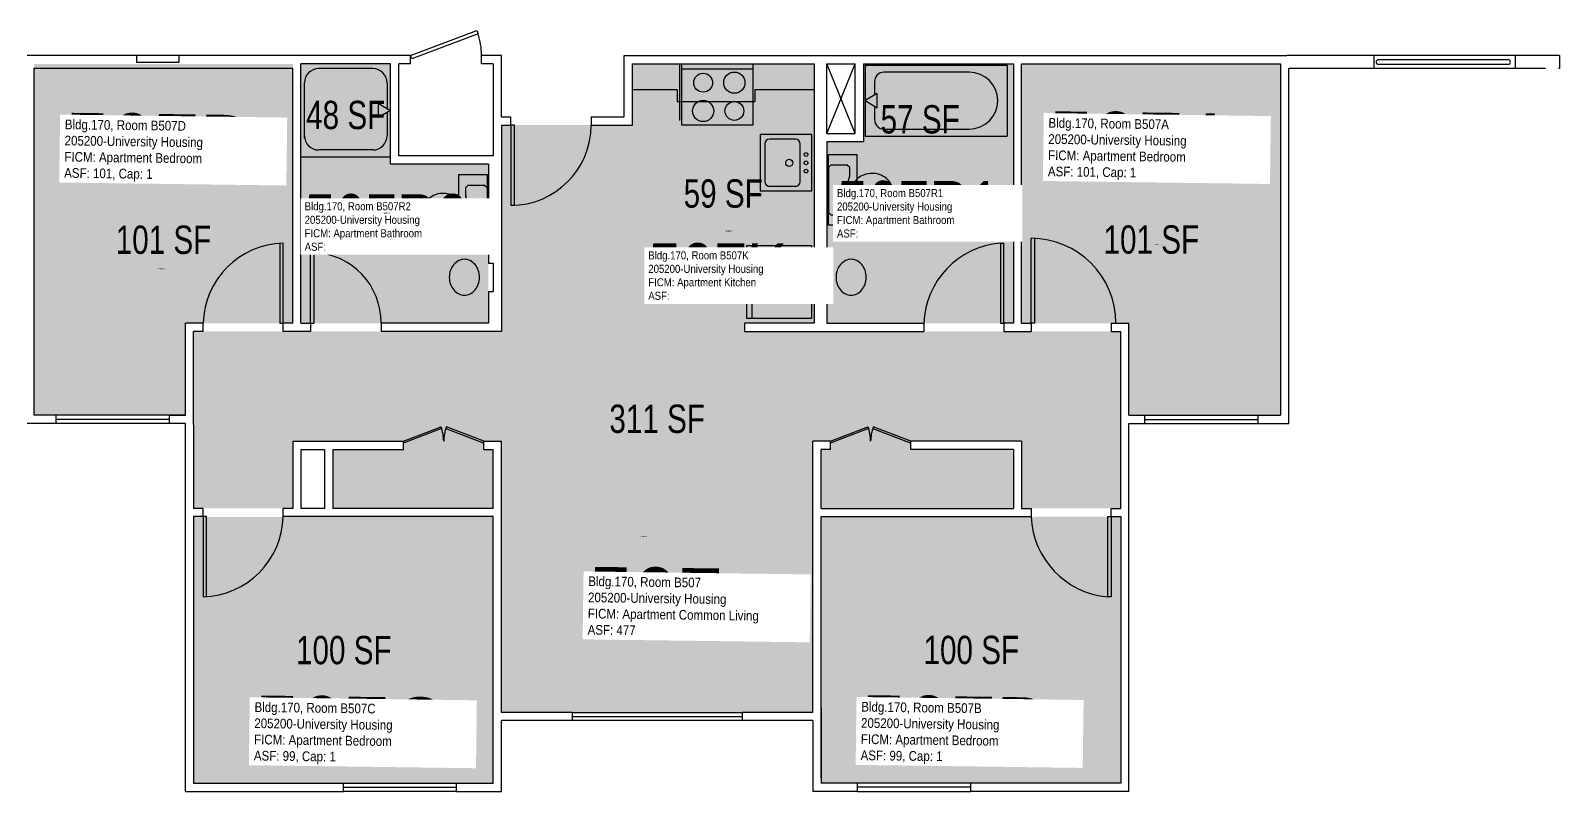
# Model space of a CAD drawing. Header units: inches. Extents: x -88 to 3164, y -85 to 1655.
# Drawn here: x 2012 to 2660, y -51 to 272 of the extents above; entities that cross this region are included whole.
import ezdxf
from ezdxf.enums import TextEntityAlignment as Align

# ---------------------------------------------------------------- set-up
doc = ezdxf.new("R2010")
doc.units = ezdxf.units.IN
doc.header["$LTSCALE"] = 10
doc.header["$MEASUREMENT"] = 0
doc.layers.get('0').update_dxf_attribs({"linetype": 'CONTINUOUS'})
for name, color, linetype in [('A-DOOR', 2, 'CONTINUOUS'), ('A-FLOR', 3, 'CONTINUOUS'), ('A-GLAZ', 1, 'CONTINUOUS'), ('A-IDEN-RNUM', 7, 'CONTINUOUS'), ('A-IDEN-SNUM', 4, 'CONTINUOUS'), ('A-IDEN-VNUM', 4, 'CONTINUOUS'), ('A-WALL', 5, 'CONTINUOUS'), ('AREA-TEXT', 3, 'CONTINUOUS'), ('Rooms-Category-Color', 7, 'CONTINUOUS'), ('Rooms-College-Color', 7, 'CONTINUOUS'), ('Rooms-Department-Color', 7, 'CONTINUOUS'), ('Rooms-Division-Color', 7, 'CONTINUOUS'), ('Rooms-Information', 7, 'CONTINUOUS')]:
    doc.layers.add(name, color=color, linetype=linetype)
doc.styles.add('CP_AREA', font='arial.ttf', dxfattribs={"height": 15})
doc.styles.add('CP_ROOMSNUMBER', font='arial.ttf', dxfattribs={"height": 1})
doc.styles.add('CP_ROOMVNUMBER', font='arial.ttf', dxfattribs={"width": 0.85, "height": 0.075})

msp = doc.modelspace()

# ---------------------------------------------------------------- hatches: boundary and pattern name
at = {"layer": 'Rooms-Category-Color', "true_color": 0x728ef3}
for points in [[(2077.98, 108.83), (2013.73, 108.82), (2013.7, 257.82), (2123.45, 257.84), (2123.47, 147.84), (2077.97, 147.83)], [(2164.85, 257.92), (2164.85, 215.42), (2206.35, 215.42), (2206.35, 147.92), (2126.85, 147.92), (2126.85, 257.92)], [(2267.35, 257.92), (2344.35, 257.92), (2344.35, 147.92), (2267.35, 147.92)], [(2365.35, 257.92), (2428.85, 257.92), (2428.85, 147.92), (2349.85, 147.92), (2349.85, 224.92), (2365.35, 224.92)], [(2432.45, 257.92), (2542.2, 257.94), (2542.23, 108.94), (2477.98, 108.93), (2477.97, 147.93), (2432.47, 147.92)], [(2081.35, 69.42), (2081.35, 144.42), (2211.85, 144.42), (2211.85, 231.92), (2267.35, 231.92), (2267.35, 147.92), (2314.87, 147.92), (2314.87, 144.42), (2474.35, 144.42), (2474.35, 69.42), (2432.35, 69.42), (2432.35, 97.92), (2385.35, 97.92), (2385.35, 94.42), (2428.85, 94.42), (2428.85, 69.42), (2347.35, 69.42), (2347.35, 94.42), (2351.35, 94.42), (2351.35, 97.92), (2343.85, 97.92), (2343.85, -17.08), (2211.85, -17.08), (2211.85, 97.92), (2204.35, 97.92), (2204.35, 94.42), (2208.35, 94.42), (2208.35, 69.42), (2140.35, 69.42), (2140.35, 94.42), (2170.35, 94.42), (2170.35, 97.92), (2123.35, 97.92), (2123.35, 69.42)], [(2208.49, 65.86), (2081.49, 65.83), (2081.52, -47.17), (2208.52, -47.14)], [(2347.49, 65.9), (2474.49, 65.93), (2474.52, -47.07), (2347.52, -47.1)]]:
    msp.add_hatch(color=171, dxfattribs=at).paths.add_polyline_path(points)
at = {"layer": 'Rooms-College-Color', "true_color": 0xadadad}
for points in [[(2077.98, 108.83), (2013.73, 108.82), (2013.7, 257.82), (2123.45, 257.84), (2123.47, 147.84), (2077.97, 147.83)], [(2164.85, 257.92), (2164.85, 215.42), (2206.35, 215.42), (2206.35, 147.92), (2126.85, 147.92), (2126.85, 257.92)], [(2267.35, 257.92), (2344.35, 257.92), (2344.35, 147.92), (2267.35, 147.92)], [(2365.35, 257.92), (2428.85, 257.92), (2428.85, 147.92), (2349.85, 147.92), (2349.85, 224.92), (2365.35, 224.92)], [(2432.45, 257.92), (2542.2, 257.94), (2542.23, 108.94), (2477.98, 108.93), (2477.97, 147.93), (2432.47, 147.92)], [(2081.35, 69.42), (2081.35, 144.42), (2211.85, 144.42), (2211.85, 231.92), (2267.35, 231.92), (2267.35, 147.92), (2314.87, 147.92), (2314.87, 144.42), (2474.35, 144.42), (2474.35, 69.42), (2432.35, 69.42), (2432.35, 97.92), (2385.35, 97.92), (2385.35, 94.42), (2428.85, 94.42), (2428.85, 69.42), (2347.35, 69.42), (2347.35, 94.42), (2351.35, 94.42), (2351.35, 97.92), (2343.85, 97.92), (2343.85, -17.08), (2211.85, -17.08), (2211.85, 97.92), (2204.35, 97.92), (2204.35, 94.42), (2208.35, 94.42), (2208.35, 69.42), (2140.35, 69.42), (2140.35, 94.42), (2170.35, 94.42), (2170.35, 97.92), (2123.35, 97.92), (2123.35, 69.42)], [(2208.49, 65.86), (2081.49, 65.83), (2081.52, -47.17), (2208.52, -47.14)], [(2347.49, 65.9), (2474.49, 65.93), (2474.52, -47.07), (2347.52, -47.1)]]:
    msp.add_hatch(color=253, dxfattribs=at).paths.add_polyline_path(points)
at = {"layer": 'Rooms-Department-Color', "true_color": 0x604aed}
for points in [[(2077.98, 108.83), (2013.73, 108.82), (2013.7, 257.82), (2123.45, 257.84), (2123.47, 147.84), (2077.97, 147.83)], [(2164.85, 257.92), (2164.85, 215.42), (2206.35, 215.42), (2206.35, 147.92), (2126.85, 147.92), (2126.85, 257.92)], [(2267.35, 257.92), (2344.35, 257.92), (2344.35, 147.92), (2267.35, 147.92)], [(2365.35, 257.92), (2428.85, 257.92), (2428.85, 147.92), (2349.85, 147.92), (2349.85, 224.92), (2365.35, 224.92)], [(2432.45, 257.92), (2542.2, 257.94), (2542.23, 108.94), (2477.98, 108.93), (2477.97, 147.93), (2432.47, 147.92)], [(2081.35, 69.42), (2081.35, 144.42), (2211.85, 144.42), (2211.85, 231.92), (2267.35, 231.92), (2267.35, 147.92), (2314.87, 147.92), (2314.87, 144.42), (2474.35, 144.42), (2474.35, 69.42), (2432.35, 69.42), (2432.35, 97.92), (2385.35, 97.92), (2385.35, 94.42), (2428.85, 94.42), (2428.85, 69.42), (2347.35, 69.42), (2347.35, 94.42), (2351.35, 94.42), (2351.35, 97.92), (2343.85, 97.92), (2343.85, -17.08), (2211.85, -17.08), (2211.85, 97.92), (2204.35, 97.92), (2204.35, 94.42), (2208.35, 94.42), (2208.35, 69.42), (2140.35, 69.42), (2140.35, 94.42), (2170.35, 94.42), (2170.35, 97.92), (2123.35, 97.92), (2123.35, 69.42)], [(2208.49, 65.86), (2081.49, 65.83), (2081.52, -47.17), (2208.52, -47.14)], [(2347.49, 65.9), (2474.49, 65.93), (2474.52, -47.07), (2347.52, -47.1)]]:
    msp.add_hatch(color=173, dxfattribs=at).paths.add_polyline_path(points)
at = {"layer": 'Rooms-Division-Color', "true_color": 0x604aed}
for points in [[(2077.98, 108.83), (2013.73, 108.82), (2013.7, 257.82), (2123.45, 257.84), (2123.47, 147.84), (2077.97, 147.83)], [(2164.85, 257.92), (2164.85, 215.42), (2206.35, 215.42), (2206.35, 147.92), (2126.85, 147.92), (2126.85, 257.92)], [(2267.35, 257.92), (2344.35, 257.92), (2344.35, 147.92), (2267.35, 147.92)], [(2365.35, 257.92), (2428.85, 257.92), (2428.85, 147.92), (2349.85, 147.92), (2349.85, 224.92), (2365.35, 224.92)], [(2432.45, 257.92), (2542.2, 257.94), (2542.23, 108.94), (2477.98, 108.93), (2477.97, 147.93), (2432.47, 147.92)], [(2081.35, 69.42), (2081.35, 144.42), (2211.85, 144.42), (2211.85, 231.92), (2267.35, 231.92), (2267.35, 147.92), (2314.87, 147.92), (2314.87, 144.42), (2474.35, 144.42), (2474.35, 69.42), (2432.35, 69.42), (2432.35, 97.92), (2385.35, 97.92), (2385.35, 94.42), (2428.85, 94.42), (2428.85, 69.42), (2347.35, 69.42), (2347.35, 94.42), (2351.35, 94.42), (2351.35, 97.92), (2343.85, 97.92), (2343.85, -17.08), (2211.85, -17.08), (2211.85, 97.92), (2204.35, 97.92), (2204.35, 94.42), (2208.35, 94.42), (2208.35, 69.42), (2140.35, 69.42), (2140.35, 94.42), (2170.35, 94.42), (2170.35, 97.92), (2123.35, 97.92), (2123.35, 69.42)], [(2208.49, 65.86), (2081.49, 65.83), (2081.52, -47.17), (2208.52, -47.14)], [(2347.49, 65.9), (2474.49, 65.93), (2474.52, -47.07), (2347.52, -47.1)]]:
    msp.add_hatch(color=173, dxfattribs=at).paths.add_polyline_path(points)

# ---------------------------------------------------------------- linework, layer by layer
for p, q in [((2157.35, 255.89), (2134.35, 255.89)), ((2287.35, 257.92), (2287.35, 233.92)), ((2288.35, 231.92), (2288.35, 257.92)), ((2288.35, 255.84), (2318.35, 255.84)), ((2318.35, 257.92), (2318.35, 231.92)), ((2365.98, 257.29), (2365.98, 227.29)), ((2365.98, 257.29), (2426.23, 257.29)), ((2410.16, 254.34), (2374.01, 254.34)), ((2426.23, 257.29), (2426.23, 227.29)), ((2128.35, 226.39), (2128.35, 249.89)), ((2163.35, 249.89), (2163.35, 239)), ((2286.35, 246.85), (2267.35, 246.85)), ((2286.35, 246.85), (2286.35, 241.92)), ((2344.35, 246.85), (2319.29, 246.85)), ((2319.29, 246.85), (2319.29, 241.92)), ((2370, 250.33), (2370, 244.61)), ((2159.66, 235.14), (2159.66, 241.14)), ((2159.66, 241.14), (2164.85, 238.14)), ((2286.35, 241.92), (2319.29, 241.92)), ((2371.18, 245.29), (2365.98, 242.29)), ((2365.98, 242.29), (2371.18, 239.29)), ((2370, 239.97), (2370, 234.26)), ((2371.18, 239.29), (2371.18, 245.29)), ((2164.85, 238.14), (2159.66, 235.14)), ((2163.35, 237.27), (2163.35, 227.39)), ((2318.35, 231.92), (2288.35, 231.92)), ((2321.45, 227.96), (2321.45, 203.96)), ((2343.45, 227.96), (2321.45, 227.96)), ((2343.45, 203.96), (2343.45, 227.96)), ((2365.98, 227.29), (2426.23, 227.29)), ((2374.01, 230.24), (2410.16, 230.24)), ((2157.35, 221.39), (2134.35, 221.39)), ((2323.45, 223.96), (2323.45, 207.96)), ((2336.45, 225.96), (2325.45, 225.96)), ((2338.45, 207.96), (2338.45, 223.96)), ((2126.85, 218.42), (2164.85, 218.42)), ((2350.48, 219.5), (2362.48, 219.5)), ((2350.48, 189.5), (2350.48, 219.5)), ((2351.36, 214.79), (2350.48, 213.92)), ((2350.48, 213.92), (2350.48, 195.09)), ((2358.31, 214.92), (2351.65, 214.92)), ((2359.48, 213.92), (2358.6, 214.79)), ((2359.48, 210.42), (2359.48, 213.92)), ((2362.48, 219.5), (2362.48, 189.5)), ((2193.73, 211), (2205.73, 211)), ((2193.73, 181), (2193.73, 211)), ((2205.73, 211), (2205.73, 181)), ((2358.5, 206.97), (2359.48, 210.42)), ((2196.73, 205.42), (2197.61, 206.29)), ((2196.73, 201.98), (2196.73, 205.42)), ((2197.71, 198.47), (2196.75, 201.86)), ((2197.9, 206.42), (2204.56, 206.42)), ((2204.85, 206.29), (2205.73, 205.42)), ((2205.73, 205.42), (2205.73, 186.59)), ((2343.45, 203.96), (2321.45, 203.96)), ((2336.45, 205.96), (2325.45, 205.96)), ((2358.48, 201.98), (2358.48, 206.86)), ((2359.48, 198.42), (2358.5, 201.86)), ((2197.73, 193.48), (2197.73, 198.36)), ((2350.6, 194.79), (2351.48, 193.92)), ((2358.48, 193.92), (2359.36, 194.79)), ((2359.48, 195.09), (2359.48, 198.42)), ((2196.73, 186.59), (2196.73, 189.86)), ((2196.75, 189.97), (2197.71, 193.36)), ((2362.48, 189.5), (2350.48, 189.5)), ((2351.48, 193.92), (2358.48, 193.92)), ((2197.73, 185.42), (2196.85, 186.29)), ((2204.56, 185.42), (2197.73, 185.42)), ((2205.61, 186.29), (2204.85, 185.54)), ((2205.73, 181), (2193.73, 181)), ((2315.85, 149.92), (2315.85, 180.92)), ((2315.85, 180.92), (2343.35, 180.92)), ((2318.1, 149.92), (2318.1, 180.92)), ((2343.35, 180.92), (2343.35, 149.92)), ((2343.35, 149.92), (2315.85, 149.92))]:
    msp.add_line(p, q)
for centre, radius in [((2297.35, 249.91), 4), ((2310.58, 249.91), 4.5), ((2297.35, 237.92), 4.5), ((2310.58, 237.92), 4), ((2333.83, 215.92), 1.5), ((2340.95, 219.42), 0.791), ((2340.95, 215.92), 0.791), ((2340.95, 212.42), 0.791)]:
    msp.add_circle(centre, radius)
for centre, radius, start, end in [((2134.35, 249.89), 6, 90, 180), ((2157.35, 249.89), 6, 0, 90), ((2374.01, 250.33), 4.02, 90, 180), ((2410.16, 242.29), 12.05, 270, 90), ((2374.01, 234.26), 4.02, 180, 270), ((2134.35, 227.39), 6, 180, 270), ((2157.35, 227.39), 6, 270, 0), ((2325.45, 223.96), 2, 90, 180), ((2336.45, 223.96), 2, 0, 90), ((2351.65, 214.5), 0.418, 90, 135), ((2358.31, 214.5), 0.418, 45, 90), ((2325.45, 207.96), 2, 180, 270), ((2336.45, 207.96), 2, 270, 0), ((2367.58, 203.76), 7.26, 129.47246, 153.29881), ((2368.43, 202.74), 8.59, 108.83538, 129.47246), ((2368.98, 201.12), 10.29, 90, 108.83538), ((2369.5, 203.56), 7.87, 71.16462, 93.77544), ((2368.99, 202.09), 9.43, 50.52754, 71.16462), ((2370.37, 203.76), 7.26, 26.70119, 50.52754), ((2187.21, 193.59), 9.43, 108.83538, 129.47246), ((2186.71, 195.06), 7.87, 86.22456, 108.83538), ((2187.23, 192.62), 10.29, 71.16462, 90), ((2187.78, 194.24), 8.59, 50.52754, 71.16462), ((2197.15, 201.98), 0.418, 180, 195.9454), ((2197.9, 206), 0.418, 90, 135), ((2204.56, 206), 0.418, 45, 90), ((2358.9, 206.86), 0.418, 164.0546, 180), ((2358.9, 201.98), 0.418, 180, 195.9454), ((2366.28, 204.42), 5.8, 153.29881, 180), ((2366.28, 204.42), 5.8, 180, 206.70119), ((2367.58, 205.07), 7.26, 206.70119, 230.52754), ((2370.37, 205.07), 7.26, 309.47246, 333.29881), ((2371.68, 204.42), 5.8, 0, 26.70119), ((2371.68, 204.42), 5.8, 333.29881, 0), ((2184.53, 195.92), 5.8, 153.29881, 180), ((2184.53, 195.92), 5.8, 180, 206.70119), ((2185.83, 195.26), 7.26, 129.47246, 153.29881), ((2188.62, 195.26), 7.26, 26.70119, 50.52754), ((2189.93, 195.92), 5.8, 0, 26.70119), ((2189.93, 195.92), 5.8, 333.29881, 0), ((2197.31, 198.36), 0.418, 0, 15.9454), ((2350.9, 195.09), 0.418, 180, 225), ((2359.06, 195.09), 0.418, 315, 0), ((2368.43, 206.1), 8.59, 230.52754, 251.16462), ((2368.98, 207.71), 10.29, 251.16462, 270), ((2368.98, 207.71), 10.29, 270, 288.83538), ((2369.53, 206.1), 8.59, 288.83538, 309.47246), ((2185.83, 196.57), 7.26, 206.70119, 230.52754), ((2186.68, 197.6), 8.59, 230.52754, 251.16462), ((2187.23, 199.21), 10.29, 251.16462, 270), ((2187.23, 199.21), 10.29, 270, 288.83538), ((2187.78, 197.6), 8.59, 288.83538, 309.47246), ((2188.62, 196.57), 7.26, 309.47246, 333.29881), ((2197.31, 193.48), 0.418, 344.0546, 0), ((2197.15, 186.59), 0.418, 180, 225), ((2204.56, 185.84), 0.418, 270, 315), ((2205.31, 186.59), 0.418, 315, 0), ((2196.13, 169.6), 5.42, 90, 116.19159), ((2196.13, 169.6), 5.42, 63.80841, 90), ((2360.07, 169.6), 5.42, 90, 116.19159), ((2360.07, 169.6), 5.42, 63.80841, 90), ((2198.73, 167.42), 9, 160.77064, 180), ((2197.46, 167.86), 7.65, 139.89909, 160.77064), ((2196.65, 168.54), 6.59, 116.19159, 139.89909), ((2195.61, 168.54), 6.59, 40.10091, 63.80841), ((2194.8, 167.86), 7.65, 19.22936, 40.10091), ((2193.53, 167.42), 9, 0, 19.22936), ((2362.67, 167.42), 9, 160.77064, 180), ((2361.4, 167.86), 7.65, 139.89909, 160.77064), ((2360.59, 168.54), 6.59, 116.19159, 139.89909), ((2359.55, 168.54), 6.59, 40.10091, 63.80841), ((2358.74, 167.86), 7.65, 19.22936, 40.10091), ((2357.47, 167.42), 9, 0, 19.22936), ((2198.73, 167.42), 9, 180, 199.22936), ((2197.46, 166.97), 7.65, 199.22936, 220.10091), ((2196.65, 166.29), 6.59, 220.10091, 243.80841), ((2195.61, 166.29), 6.59, 296.19159, 319.89909), ((2194.8, 166.97), 7.65, 319.89909, 340.77064), ((2193.53, 167.42), 9, 340.77064, 0), ((2362.67, 167.42), 9, 180, 199.22936), ((2361.4, 166.97), 7.65, 199.22936, 220.10091), ((2360.59, 166.29), 6.59, 220.10091, 243.80841), ((2359.55, 166.29), 6.59, 296.19159, 319.89909), ((2358.74, 166.97), 7.65, 319.89909, 340.77064), ((2357.47, 167.42), 9, 340.77064, 0), ((2196.13, 165.24), 5.42, 243.80841, 270), ((2196.13, 165.24), 5.42, 270, 296.19159), ((2360.07, 165.24), 5.42, 243.80841, 270), ((2360.07, 165.24), 5.42, 270, 296.19159)]:
    msp.add_arc(centre, radius, start, end)
at = {"layer": 'A-DOOR'}
for p, q in [((2173.35, 261.42), (2201.42, 272.01)), ((2201.92, 270.68), (2173.85, 260.09)), ((2201.42, 272.01), (2201.92, 270.68)), ((2173.85, 260.09), (2173.35, 261.42)), ((2217.35, 231.92), (2215.85, 231.92)), ((2215.85, 231.92), (2215.85, 197.92)), ((2217.35, 197.92), (2217.35, 231.92)), ((2215.85, 197.92), (2217.35, 197.92)), ((2117.85, 181.92), (2117.85, 147.92)), ((2119.35, 147.92), (2119.35, 181.92)), ((2423.35, 181.92), (2423.35, 147.92)), ((2423.35, 181.92), (2424.85, 181.92)), ((2424.85, 147.92), (2424.85, 181.92)), ((2436.35, 147.92), (2436.35, 183.92)), ((2437.85, 183.92), (2437.85, 147.92)), ((2130.85, 147.92), (2130.85, 177.92)), ((2130.85, 177.92), (2132.35, 177.92)), ((2132.35, 177.92), (2132.35, 147.92)), ((2117.85, 147.92), (2119.35, 147.92)), ((2130.85, 147.92), (2132.35, 147.92)), ((2423.35, 147.92), (2424.85, 147.92)), ((2437.85, 147.92), (2436.35, 147.92)), ((2170.35, 97.92), (2186.23, 104)), ((2186.23, 104), (2186.48, 103.34)), ((2188.48, 104), (2188.23, 103.34)), ((2204.35, 97.92), (2188.48, 104)), ((2351.35, 97.92), (2367.23, 104)), ((2367.23, 104), (2367.48, 103.34)), ((2369.48, 104), (2369.23, 103.34)), ((2385.35, 97.92), (2369.48, 104)), ((2170.61, 97.26), (2170.35, 97.92)), ((2186.48, 103.34), (2170.61, 97.26)), ((2188.23, 103.34), (2204.1, 97.26)), ((2204.1, 97.26), (2204.35, 97.92)), ((2351.61, 97.26), (2351.35, 97.92)), ((2367.48, 103.34), (2351.61, 97.26)), ((2369.23, 103.34), (2385.1, 97.26)), ((2385.1, 97.26), (2385.35, 97.92)), ((2085.35, 65.92), (2085.35, 31.92)), ((2086.85, 65.92), (2085.35, 65.92)), ((2086.85, 31.92), (2086.85, 65.92)), ((2468.85, 65.92), (2470.35, 65.92)), ((2468.85, 31.92), (2468.85, 65.92)), ((2470.35, 65.92), (2470.35, 31.92)), ((2470.35, 31.92), (2468.85, 31.92))]:
    msp.add_line(p, q, dxfattribs=at)
for centre, radius, start, end in [((2176.16, 261.79), 27.2, 359.22408, 19.05218), ((2215.85, 231.92), 34, 270, 0), ((2120.32, 146.96), 34.97, 91.57576, 178.42424), ((2426.46, 146.42), 35.64, 94.99827, 177.58607), ((2436.35, 147.92), 36, 0, 90), ((2131.08, 148.17), 29.77, 359.51034, 87.55206), ((2170.35, 97.92), 17, 0, 20.97746), ((2204.35, 97.92), 17, 159.02254, 180), ((2351.35, 97.92), 17, 0, 20.97746), ((2385.35, 97.92), 17, 159.02254, 180), ((2084.39, 66.88), 34.97, 271.57576, 358.42424), ((2471.99, 67.45), 35.67, 182.4645, 264.95117)]:
    msp.add_arc(centre, radius, start, end, dxfattribs=at)
at = {"layer": 'A-FLOR'}
for p, q in [((2638.6, 259.67), (2583.6, 259.67)), ((2361.85, 228.42), (2349.85, 257.92)), ((2349.85, 228.42), (2361.85, 257.92)), ((2638.6, 257.67), (2583.6, 257.67))]:
    msp.add_line(p, q, dxfattribs=at)
at = {"layer": 'A-FLOR', "extrusion": (-0.001852, 1.34646e-09, 0.999998)}
for centre, start, end in [((2583.6, 258.67, -4.78), 89.99996, 269.99996), ((2638.6, 258.67, -4.89), 269.99996, 89.99996)]:
    msp.add_arc(centre, 1, start, end, dxfattribs=at)
at = {"layer": 'A-GLAZ'}
for p, q in [((2071.1, 108.92), (2023.1, 108.92)), ((2071.1, 107.17), (2023.1, 107.17)), ((2071.1, 105.42), (2023.1, 105.42)), ((2484.6, 108.92), (2532.6, 108.92)), ((2484.6, 107.17), (2532.6, 107.17)), ((2484.6, 105.42), (2532.6, 105.42)), ((2241.85, -17.08), (2313.85, -17.08)), ((2241.85, -18.83), (2313.85, -18.83)), ((2313.85, -20.58), (2241.85, -20.58)), ((2144.85, -47.08), (2192.85, -47.08)), ((2144.85, -48.83), (2192.85, -48.83)), ((2192.85, -50.58), (2144.85, -50.58)), ((2410.85, -47.08), (2362.85, -47.08)), ((2410.85, -48.83), (2362.85, -48.83)), ((2362.85, -50.58), (2410.85, -50.58))]:
    msp.add_line(p, q, dxfattribs=at)
at = {"layer": 'A-WALL'}
for p, q in [((2057.1, 261.42), (2010.85, 261.42)), ((2057.1, 261.42), (2057.1, 258.42)), ((2075.1, 261.42), (2057.1, 261.42)), ((2173.35, 261.42), (2075.1, 261.42)), ((2075.1, 261.42), (2075.1, 258.42)), ((2173.35, 257.92), (2173.35, 261.42)), ((2211.85, 261.42), (2203.35, 261.42)), ((2203.35, 257.92), (2203.35, 261.42)), ((2211.85, 235.42), (2211.85, 261.42)), ((2263.85, 261.42), (2544.85, 261.42)), ((2263.85, 235.42), (2263.85, 261.42)), ((2581.6, 261.42), (2544.85, 261.42)), ((2641.6, 261.4), (2581.6, 261.42)), ((2581.6, 261.42), (2581.6, 255.92)), ((2641.6, 261.4), (2641.6, 255.9)), ((2660.34, 261.4), (2641.6, 261.4)), ((2660.34, 261.4), (2660.34, 255.92)), ((2013.6, 255.92), (2013.6, 108.92)), ((2123.35, 255.92), (2013.6, 255.92)), ((2075.1, 258.42), (2057.1, 258.42)), ((2123.35, 147.92), (2123.35, 255.92)), ((2126.85, 147.92), (2126.85, 257.92)), ((2164.85, 257.92), (2126.85, 257.92)), ((2164.85, 215.42), (2164.85, 257.92)), ((2168.35, 218.92), (2168.35, 257.92)), ((2173.35, 257.92), (2168.35, 257.92)), ((2208.35, 257.92), (2203.35, 257.92)), ((2208.35, 257.92), (2208.35, 218.92)), ((2267.35, 231.92), (2267.35, 257.92)), ((2267.35, 257.92), (2344.35, 257.92)), ((2344.35, 257.92), (2344.35, 147.92)), ((2349.85, 228.42), (2349.85, 257.92)), ((2349.85, 257.92), (2361.85, 257.92)), ((2361.85, 228.42), (2361.85, 257.92)), ((2365.35, 257.92), (2365.35, 224.92)), ((2365.35, 257.92), (2428.85, 257.92)), ((2428.85, 257.92), (2428.85, 147.92)), ((2432.35, 147.92), (2432.35, 257.92)), ((2432.35, 257.92), (2542.1, 257.92)), ((2542.1, 257.92), (2542.1, 108.92)), ((2581.6, 255.92), (2545.6, 255.92)), ((2545.6, 105.42), (2545.6, 255.92)), ((2641.6, 255.9), (2581.6, 255.92)), ((2654.37, 255.9), (2641.6, 255.9)), ((2660.34, 255.92), (2659.95, 255.92)), ((2211.85, 235.42), (2215.85, 235.42)), ((2215.85, 231.92), (2215.85, 235.42)), ((2249.85, 235.42), (2249.85, 231.92)), ((2249.85, 235.42), (2263.85, 235.42)), ((2211.85, 231.92), (2215.85, 231.92)), ((2211.85, 231.92), (2211.85, 144.42)), ((2249.85, 231.92), (2267.35, 231.92)), ((2349.85, 228.42), (2361.85, 228.42)), ((2349.85, 224.92), (2349.85, 173.42)), ((2349.85, 224.92), (2365.35, 224.92)), ((2206.35, 215.42), (2164.85, 215.42)), ((2208.35, 218.92), (2168.35, 218.92)), ((2206.35, 215.42), (2206.35, 173.42)), ((2206.35, 173.42), (2208.35, 173.42)), ((2208.35, 173.42), (2208.35, 161.42)), ((2347.84, 173.42), (2347.84, 161.42)), ((2349.85, 173.42), (2347.84, 173.42)), ((2206.35, 161.42), (2208.35, 161.42)), ((2206.35, 161.42), (2206.35, 147.92)), ((2349.85, 161.42), (2347.84, 161.42)), ((2349.85, 161.42), (2349.85, 147.92)), ((2077.85, 108.92), (2077.85, 147.92)), ((2085.35, 147.92), (2077.85, 147.92)), ((2081.35, 104.92), (2081.35, 144.42)), ((2085.35, 144.42), (2081.35, 144.42)), ((2085.35, 144.42), (2085.35, 147.92)), ((2123.35, 147.92), (2119.35, 147.92)), ((2119.35, 144.42), (2119.35, 147.92)), ((2130.85, 144.42), (2119.35, 144.42)), ((2126.85, 147.92), (2130.85, 147.92)), ((2130.85, 147.92), (2130.85, 144.42)), ((2130.85, 147.92), (2130.85, 144.42)), ((2206.35, 147.92), (2160.85, 147.92)), ((2160.85, 147.92), (2160.85, 144.42)), ((2211.85, 144.42), (2160.85, 144.42)), ((2344.35, 147.92), (2314.87, 147.92)), ((2314.87, 147.92), (2314.87, 144.42)), ((2314.87, 144.42), (2344.35, 144.42)), ((2344.35, 144.42), (2390.85, 144.42)), ((2349.85, 147.92), (2390.85, 147.92)), ((2367.48, 147.92), (2386.85, 147.92)), ((2390.85, 147.92), (2390.85, 144.42)), ((2428.85, 147.92), (2424.85, 147.92)), ((2424.85, 147.92), (2424.85, 144.42)), ((2424.85, 144.42), (2436.35, 144.42)), ((2432.35, 147.92), (2436.35, 147.92)), ((2436.35, 147.92), (2436.35, 144.42)), ((2436.35, 147.92), (2436.35, 144.42)), ((2470.35, 147.92), (2477.85, 147.92)), ((2470.35, 147.92), (2470.35, 144.42)), ((2470.35, 144.42), (2474.35, 144.42)), ((2474.35, 105.42), (2474.35, 144.42)), ((2477.85, 108.92), (2477.85, 147.92)), ((2023.1, 105.42), (2010.85, 105.42)), ((2023.1, 108.92), (2013.6, 108.92)), ((2023.1, 105.42), (2023.1, 108.92)), ((2071.1, 105.42), (2071.1, 108.92)), ((2077.85, 108.92), (2071.1, 108.92)), ((2071.1, 108.92), (2077.85, 108.92)), ((2077.85, 105.42), (2071.1, 105.42)), ((2077.85, -50.58), (2077.85, 105.42)), ((2081.35, 104.92), (2081.35, 69.42)), ((2474.35, 69.42), (2474.35, 105.42)), ((2477.85, 108.92), (2484.6, 108.92)), ((2477.85, 105.42), (2484.6, 105.42)), ((2477.85, -50.58), (2477.85, 105.42)), ((2484.6, 105.42), (2484.6, 108.92)), ((2532.6, 105.42), (2532.6, 108.92)), ((2532.6, 108.92), (2542.1, 108.92)), ((2532.6, 105.42), (2544.85, 105.42)), ((2544.85, 105.42), (2545.6, 105.42)), ((2123.35, 97.92), (2123.35, 69.42)), ((2123.35, 97.92), (2170.35, 97.92)), ((2170.35, 94.42), (2170.35, 97.92)), ((2204.35, 97.92), (2211.85, 97.92)), ((2204.35, 94.42), (2204.35, 97.92)), ((2211.85, -17.08), (2211.85, 97.92)), ((2343.85, -17.08), (2343.85, 97.92)), ((2351.35, 97.92), (2343.85, 97.92)), ((2351.35, 94.42), (2351.35, 97.92)), ((2432.35, 97.92), (2385.35, 97.92)), ((2385.35, 94.42), (2385.35, 97.92)), ((2432.35, 97.92), (2432.35, 69.42)), ((2126.85, 94.42), (2126.85, 69.42)), ((2126.85, 94.42), (2136.85, 94.42)), ((2136.85, 94.42), (2136.85, 69.42)), ((2140.35, 94.42), (2140.35, 69.42)), ((2140.35, 94.42), (2170.35, 94.42)), ((2204.35, 94.42), (2208.35, 94.42)), ((2208.35, 69.42), (2208.35, 94.42)), ((2347.35, 69.42), (2347.35, 94.42)), ((2351.35, 94.42), (2347.35, 94.42)), ((2428.85, 94.42), (2385.35, 94.42)), ((2428.85, 94.42), (2428.85, 69.42)), ((2085.35, 69.42), (2081.35, 69.42)), ((2085.35, 65.92), (2081.35, 65.92)), ((2081.35, 65.92), (2081.35, -47.08)), ((2085.35, 65.92), (2085.35, 69.42)), ((2123.35, 69.42), (2119.35, 69.42)), ((2119.35, 65.92), (2119.35, 69.42)), ((2208.35, 65.92), (2119.35, 65.92)), ((2136.85, 69.42), (2126.85, 69.42)), ((2208.35, 69.42), (2140.35, 69.42)), ((2208.35, -15.33), (2208.35, 65.92)), ((2347.35, 69.42), (2428.85, 69.42)), ((2347.35, -15.33), (2347.35, 65.92)), ((2347.35, 65.92), (2436.35, 65.92)), ((2432.35, 69.42), (2436.35, 69.42)), ((2436.35, 69.42), (2436.35, 65.92)), ((2470.35, 65.92), (2470.35, 69.42)), ((2470.35, 69.42), (2474.35, 69.42)), ((2470.35, 65.92), (2474.35, 65.92)), ((2474.35, 65.92), (2474.35, -47.08)), ((2208.35, -47.08), (2208.35, -15.33)), ((2241.85, -17.08), (2211.85, -17.08)), ((2241.85, -17.08), (2241.85, -20.58)), ((2313.85, -17.08), (2313.85, -20.58)), ((2343.85, -17.08), (2313.85, -17.08)), ((2347.35, -45.08), (2347.35, -15.33)), ((2347.35, -15.33), (2347.35, -47.08)), ((2211.85, -50.58), (2211.85, -20.58)), ((2241.85, -20.58), (2211.85, -20.58)), ((2343.85, -20.58), (2313.85, -20.58)), ((2343.85, -20.58), (2343.85, -50.58)), ((2077.85, -50.58), (2144.85, -50.58)), ((2081.35, -47.08), (2144.85, -47.08)), ((2144.85, -50.58), (2144.85, -47.08)), ((2192.85, -50.58), (2192.85, -47.08)), ((2192.85, -47.08), (2208.35, -47.08)), ((2192.85, -50.58), (2211.85, -50.58)), ((2362.85, -50.58), (2343.85, -50.58)), ((2362.85, -47.08), (2347.35, -47.08)), ((2362.85, -50.58), (2362.85, -47.08)), ((2410.85, -50.58), (2410.85, -47.08)), ((2474.35, -47.08), (2410.85, -47.08)), ((2477.85, -50.58), (2410.85, -50.58))]:
    msp.add_line(p, q, dxfattribs=at)

# ---------------------------------------------------------------- texts
at = {"layer": 'A-IDEN-RNUM', "style": 'CP_ROOMSNUMBER'}
for s, p in [('0507-R2', (2161.8, 194.39)), ('0507-R1', (2391.62, 191.47)), ('0507-K0', (2306.87, 186.75))]:
    msp.add_text(s, height=0.36, dxfattribs=at).set_placement(p)
for s, rotation, p in [('0507-A0', 359.24, (2489.06, 181.09)), ('0507-D0', 359.2, (2066.38, 170.86)), ('0507-00', 359.2, (2270.69, 57.38)), ('0507-C0', 359.24, (2144.55, -16.87)), ('0507-B0', 359.2, (2399.7, -21.05))]:
    msp.add_text(s, height=0.36, rotation=rotation, dxfattribs=at).set_placement(p)
at = {"layer": 'A-IDEN-SNUM', "style": 'CP_ROOMSNUMBER'}
for s, p in [('1700B507R2', (2161.8, 194.39)), ('1700B507R1', (2391.62, 191.47)), ('1700B507K0', (2306.87, 186.75))]:
    msp.add_text(s, height=0.36, dxfattribs=at).set_placement(p)
for s, rotation, p in [('1700B507A0', 359.24, (2489.06, 181.09)), ('1700B507D0', 359.2, (2066.38, 170.86)), ('1700B50700', 359.2, (2270.69, 57.38)), ('1700B507C0', 359.24, (2144.55, -16.87)), ('1700B507B0', 359.2, (2399.7, -21.05))]:
    msp.add_text(s, height=0.36, rotation=rotation, dxfattribs=at).set_placement(p)
at = {"layer": 'A-IDEN-VNUM', "style": 'CP_ROOMVNUMBER', "width": 0.85}
for s, rotation, p in [('507D', 359.24, (2026.44, 208.38)), ('507A', 359.24404, (2443.44, 209.02)), ('507', 359.24, (2248.35, 15.87)), ('507C', 359.24, (2106.85, -38.68)), ('507B', 359.24, (2364.06, -38.54))]:
    msp.add_text(s, height=28.8, rotation=rotation, dxfattribs=at).set_placement(p)
at = {"layer": 'A-IDEN-VNUM', "style": 'CP_ROOMVNUMBER'}
for s, width, p in [('507R1', 0.7, (2354.09, 184.21)), ('507R2', 0.7, (2128.41, 178.59)), ('507K', 0.75, (2274.09, 157.8, 0))]:
    msp.add_text(s, height=24, dxfattribs=dict(at, width=width)).set_placement(p)
at = {"layer": 'AREA-TEXT', "style": 'CP_AREA', "width": 0.75}
for s, p in [('48 SF', (2145.82, 236.22)), ('57 SF', (2389.35, 234.38)), ('59 SF', (2305.85, 202.92)), ('101 SF', (2068.59, 183.33)), ('101 SF', (2487.34, 183.43)), ('311 SF', (2277.85, 107.42)), ('100 SF', (2145.01, 9.35)), ('100 SF', (2411.01, 9.41))]:
    msp.add_text(s, height=12, dxfattribs=at).set_placement(p, align=Align.MIDDLE_CENTER)

# ---------------------------------------------------------------- next in the draw order: texts
at = {"layer": 'Rooms-Information', "char_height": 4.1143, "width": 92.16, "attachment_point": 7, "style": 'CP_ROOMVNUMBER', "bg_fill": 3, "box_fill_scale": 1.5, "bg_fill_color": 256, "bg_fill_true_color": 13158600, "bg_fill_transparency": 0}
for s, insert, rotation in [('Bldg.170, Room B507D^M^J205200-University Housing^M^JFICM: Apartment Bedroom^M^JASF: 101, Cap: 1', (2026.44, 208.38), 359.24), ('Bldg.170, Room B507A^M^J205200-University Housing^M^JFICM: Apartment Bedroom^M^JASF: 101, Cap: 1', (2443.44, 209.02), 359.24404), ('Bldg.170, Room B507^M^J205200-University Housing^M^JFICM: Apartment Common Living^M^JASF: 477', (2248.35, 15.87), 359.24), ('Bldg.170, Room B507C^M^J205200-University Housing^M^JFICM: Apartment Bedroom^M^JASF: 99, Cap: 1', (2106.85, -38.68), 359.24), ('Bldg.170, Room B507B^M^J205200-University Housing^M^JFICM: Apartment Bedroom^M^JASF: 99, Cap: 1', (2364.06, -38.54), 359.24)]:
    msp.add_mtext(s, dxfattribs=dict(at, insert=insert, rotation=rotation))
at = {"layer": 'Rooms-Information', "char_height": 3.4286, "width": 76.8, "attachment_point": 7, "style": 'CP_ROOMVNUMBER', "bg_fill": 3, "box_fill_scale": 1.5, "bg_fill_color": 256, "bg_fill_true_color": 13158600, "bg_fill_transparency": 0}
for s, insert in [('Bldg.170, Room B507R2^M^J205200-University Housing^M^JFICM: Apartment Bathroom^M^JASF: ', (2128.41, 178.59)), ('Bldg.170, Room B507K^M^J205200-University Housing^M^JFICM: Apartment Kitchen^M^JASF: ', (2274.09, 157.8, 0))]:
    msp.add_mtext(s, dxfattribs=dict(at, insert=insert))

# ---------------------------------------------------------------- next in the draw order: texts
at = {"layer": 'Rooms-Information', "insert": (2354.09, 184.21), "char_height": 3.4286, "width": 76.8, "attachment_point": 7, "style": 'CP_ROOMVNUMBER', "bg_fill": 3, "box_fill_scale": 1.5, "bg_fill_color": 256, "bg_fill_true_color": 13158600, "bg_fill_transparency": 0}
msp.add_mtext('Bldg.170, Room B507R1^M^J205200-University Housing^M^JFICM: Apartment Bathroom^M^JASF: ', dxfattribs=at)

doc.saveas('drawing.dxf')
